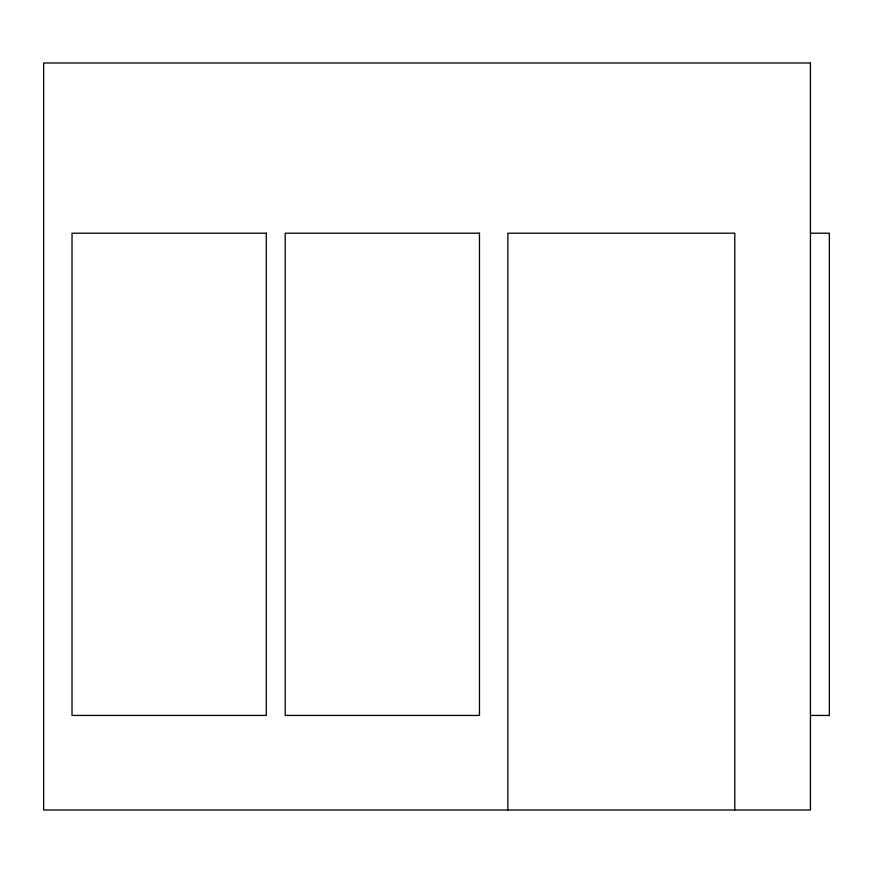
<?xml version="1.0" encoding="UTF-8"?>
<svg xmlns="http://www.w3.org/2000/svg" width="873" height="873" viewBox="0 0 873 873"><rect width="100%" height="100%" fill="white"/><g stroke="black" fill="none" stroke-linecap="round" stroke-linejoin="round"><path stroke-width="1.31" d="M810.439 233.2L829.35 233.2L829.35 715.445L810.439 715.445M734.793 810.002L734.793 233.2L507.857 233.2L507.857 810.002M810.439 62.998L43.65 62.998L43.65 810.002L810.439 810.002L810.439 62.998M266.298 233.2L72.023 233.2L72.023 715.445L266.298 715.445L266.298 233.2M479.484 233.2L285.209 233.2L285.209 715.445L479.484 715.445L479.484 233.2"/></g></svg>
